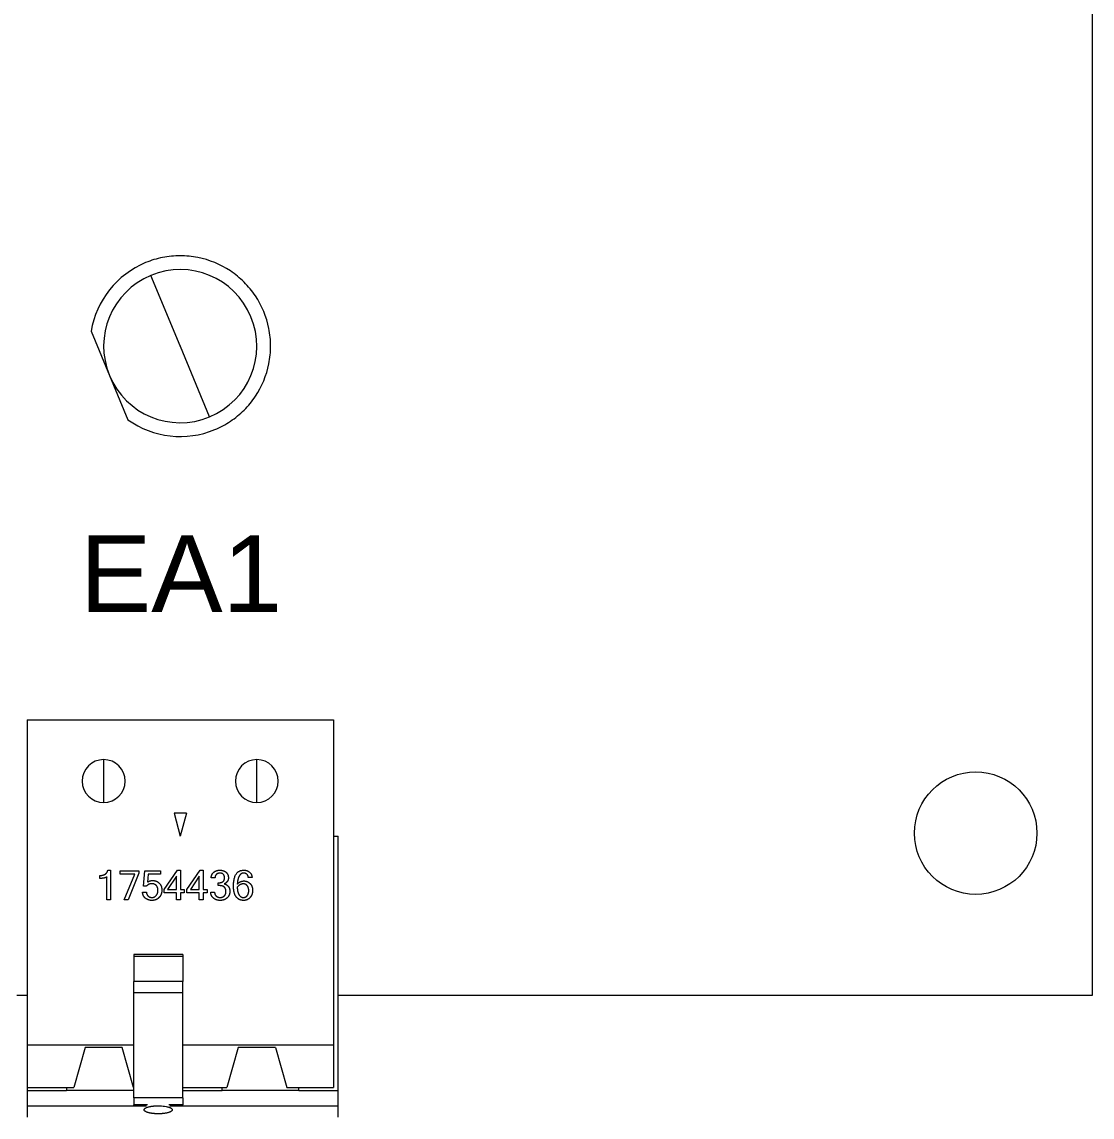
# Model space of a CAD drawing. Header units: millimetres. Extents: x -118 to 1430, y 370 to 641.
# Drawn here: x 1355.37 to 1390.32, y 463 to 498.75 of the extents above; entities that cross this region are included whole.
import ezdxf

# ---------------------------------------------------------------- set-up
doc = ezdxf.new("R2010")
doc.units = ezdxf.units.MM
doc.layers.add('TANGENT EDGES', color=7, linetype='Continuous', lineweight=0)
doc.layers.add('VISIBLE', color=7, linetype='Continuous', lineweight=0)
doc.styles.get("Standard").update_dxf_attribs({"font": 'arial.ttf'})

msp = doc.modelspace()

# ---------------------------------------------------------------- linework, layer by layer
at = {"layer": 'TANGENT EDGES'}
for p, q in [((1360.541, 488.177), (1359.587, 490.477)), ((1361.502, 485.858), (1360.548, 488.158)), ((1358.044, 474.67), (1358.044, 473.27)), ((1363.044, 473.27), (1363.044, 474.67)), ((1360.624, 468.246), (1359.024, 468.246)), ((1360.624, 467.425), (1359.024, 467.425)), ((1359.472, 463.402), (1359.024, 463.402)), ((1360.624, 463.402), (1360.177, 463.402))]:
    msp.add_line(p, q, dxfattribs=at)
for centre, radius, start, end in [((1360.544, 488.167), 0.01, 112.5227, 292.5227), ((1360.544, 488.167), 0.01, 292.5227, 112.5227), ((1358.044, 473.97), 0.7, 90, 270), ((1358.044, 473.97), 0.7, 270, 90), ((1363.044, 473.97), 0.7, 90, 270), ((1363.044, 473.97), 0.7, 270, 90)]:
    msp.add_arc(centre, radius, start, end, dxfattribs=at)
at = {"layer": 'VISIBLE'}
for p, q in [((1390.316, 553.57), (1390.316, 466.97)), ((1357.635, 488.656), (1358.235, 487.21)), ((1358.235, 487.21), (1358.835, 485.763)), ((1355.544, 475.97), (1355.544, 466.97)), ((1355.544, 475.97), (1365.544, 475.97)), ((1365.544, 475.97), (1365.544, 466.97)), ((1360.745, 472.92), (1360.344, 472.92)), ((1360.344, 472.92), (1360.544, 472.17)), ((1360.745, 472.92), (1360.544, 472.17)), ((1365.544, 472.17), (1365.704, 472.17)), ((1365.704, 463.87), (1365.704, 472.17)), ((1357.92, 470.791), (1357.92, 470.887)), ((1358.15, 470.09), (1358.15, 470.841)), ((1358.178, 471.06), (1358.272, 471.06)), ((1358.272, 471.06), (1358.272, 470.09)), ((1358.578, 470.931), (1358.578, 471.044)), ((1358.578, 471.044), (1359.196, 471.044)), ((1359.067, 470.931), (1358.578, 470.931)), ((1358.711, 470.09), (1359.067, 470.931)), ((1359.196, 470.958), (1358.849, 470.09)), ((1359.196, 471.044), (1359.196, 470.958)), ((1359.346, 470.54), (1359.387, 471.044)), ((1359.387, 471.044), (1359.898, 471.044)), ((1359.492, 470.931), (1359.471, 470.666)), ((1359.898, 470.931), (1359.492, 470.931)), ((1359.898, 471.044), (1359.898, 470.931)), ((1360.017, 470.426), (1360.452, 471.056)), ((1360.425, 470.863), (1360.132, 470.426)), ((1360.425, 470.426), (1360.425, 470.863)), ((1360.452, 471.056), (1360.548, 471.056)), ((1360.548, 471.056), (1360.548, 470.426)), ((1360.759, 470.426), (1361.194, 471.056)), ((1361.167, 470.863), (1360.874, 470.426)), ((1361.167, 470.426), (1361.167, 470.863)), ((1361.194, 471.056), (1361.29, 471.056)), ((1361.29, 471.056), (1361.29, 470.426)), ((1359.443, 470.54), (1359.346, 470.54)), ((1361.678, 470.812), (1361.552, 470.812)), ((1361.784, 470.555), (1361.784, 470.651)), ((1361.784, 470.651), (1361.811, 470.651)), ((1361.83, 470.555), (1361.784, 470.555)), ((1362.892, 470.823), (1362.766, 470.823)), ((1359.312, 470.34), (1359.439, 470.34)), ((1360.017, 470.318), (1360.017, 470.426)), ((1360.425, 470.318), (1360.017, 470.318)), ((1360.132, 470.426), (1360.425, 470.426)), ((1360.425, 470.09), (1360.425, 470.318)), ((1360.548, 470.426), (1360.677, 470.426)), ((1360.548, 470.318), (1360.548, 470.09)), ((1360.677, 470.318), (1360.548, 470.318)), ((1360.677, 470.426), (1360.677, 470.318)), ((1360.759, 470.318), (1360.759, 470.426)), ((1361.167, 470.318), (1360.759, 470.318)), ((1360.874, 470.426), (1361.167, 470.426)), ((1361.167, 470.09), (1361.167, 470.318)), ((1361.29, 470.426), (1361.419, 470.426)), ((1361.419, 470.318), (1361.29, 470.318)), ((1361.29, 470.318), (1361.29, 470.09)), ((1361.419, 470.426), (1361.419, 470.318)), ((1361.539, 470.342), (1361.666, 470.342)), ((1358.272, 470.09), (1358.15, 470.09)), ((1358.849, 470.09), (1358.711, 470.09)), ((1360.548, 470.09), (1360.425, 470.09)), ((1361.29, 470.09), (1361.167, 470.09)), ((1360.624, 468.31), (1359.024, 468.31)), ((1359.024, 468.31), (1359.024, 468.246)), ((1359.024, 468.246), (1359.024, 467.425)), ((1360.624, 468.31), (1360.624, 468.246)), ((1360.624, 468.246), (1360.624, 467.425)), ((1359.024, 467.055), (1359.024, 467.425)), ((1360.624, 467.055), (1360.624, 467.425)), ((1355.544, 466.97), (1355.204, 466.97)), ((1355.544, 466.97), (1355.544, 465.344)), ((1360.624, 467.055), (1359.024, 467.055)), ((1359.024, 463.627), (1359.024, 467.055)), ((1360.624, 463.627), (1360.624, 467.055)), ((1365.544, 466.97), (1365.544, 465.344)), ((1390.316, 466.97), (1365.704, 466.97)), ((1359.024, 465.344), (1355.544, 465.344)), ((1355.544, 465.344), (1355.544, 463.97)), ((1357.439, 465.27), (1357.069, 463.97)), ((1358.649, 465.27), (1357.439, 465.27)), ((1359.019, 463.97), (1358.649, 465.27)), ((1365.544, 465.344), (1360.624, 465.344)), ((1362.439, 465.27), (1362.069, 463.97)), ((1363.649, 465.27), (1362.439, 465.27)), ((1363.649, 465.27), (1364.019, 463.97)), ((1365.544, 465.344), (1365.544, 463.97)), ((1355.544, 463.97), (1357.069, 463.97)), ((1355.544, 463.97), (1355.544, 463.87)), ((1355.544, 463.87), (1355.544, 463.37)), ((1355.544, 463.87), (1356.829, 463.87)), ((1356.829, 463.97), (1356.829, 463.87)), ((1359.024, 463.87), (1356.829, 463.87)), ((1359.019, 463.97), (1359.024, 463.97)), ((1360.624, 463.97), (1362.069, 463.97)), ((1360.624, 463.87), (1361.909, 463.87)), ((1361.909, 463.87), (1361.909, 463.97)), ((1364.419, 463.87), (1361.909, 463.87)), ((1364.019, 463.97), (1365.544, 463.97)), ((1364.419, 463.87), (1364.419, 463.97)), ((1364.419, 463.87), (1365.704, 463.87)), ((1365.704, 463.37), (1365.704, 463.87)), ((1355.544, 463.37), (1359.443, 463.37)), ((1355.544, 463.37), (1355.544, 463)), ((1360.624, 463.627), (1359.024, 463.627)), ((1359.024, 463.627), (1359.024, 463.402)), ((1359.024, 463.37), (1359.024, 463.402)), ((1360.206, 463.37), (1365.704, 463.37)), ((1360.624, 463.627), (1360.624, 463.402)), ((1360.624, 463.37), (1360.624, 463.402)), ((1365.704, 463), (1365.704, 463.37))]:
    msp.add_line(p, q, dxfattribs=at)
msp.add_circle((1386.516, 472.27), 2, dxfattribs=at)
for radius, start, end in [(2.95, 112.5227, 170.4589), (2.95, 101.2727, 112.5227), (2.95, 90.0227, 101.2727), (2.95, 78.7727, 90.0227), (2.95, 56.2727, 78.7727), (2.5, 292.5227, 112.5227), (2.95, 45.0227, 56.2727), (2.5, 112.5227, 292.5227), (2.95, 33.7727, 45.0227), (2.95, 11.2727, 33.7727), (2.95, 0.0227, 11.2727), (2.95, 348.7727, 0.0227), (2.95, 326.2727, 348.7727), (2.95, 315.0227, 326.2727), (2.95, 303.7727, 315.0227), (2.95, 234.5865, 292.5227), (2.95, 292.5227, 303.7727)]:
    msp.add_arc((1360.544, 488.167), radius, start, end, dxfattribs=at)
for points in [[(1357.92, 470.887), (1358.145, 470.887), (1358.178, 471.06)], [(1358.15, 470.841), (1358.076, 470.791), (1357.92, 470.791)], [(1361.552, 470.812), (1361.565, 470.933), (1361.644, 470.997)], [(1361.644, 470.997), (1361.723, 471.06), (1361.838, 471.06)], [(1361.841, 470.964), (1361.695, 470.964), (1361.678, 470.812)], [(1361.838, 471.06), (1361.966, 471.06), (1362.041, 470.991)], [(1361.951, 470.926), (1361.912, 470.964), (1361.841, 470.964)], [(1361.99, 470.815), (1361.99, 470.887), (1361.951, 470.926)], [(1362.041, 470.991), (1362.117, 470.922), (1362.117, 470.812)], [(1362.283, 470.536), (1362.283, 471.06), (1362.62, 471.06)], [(1362.471, 470.871), (1362.416, 470.779), (1362.407, 470.605)], [(1362.613, 470.964), (1362.525, 470.964), (1362.471, 470.871)], [(1362.766, 470.823), (1362.749, 470.964), (1362.613, 470.964)], [(1362.62, 471.06), (1362.727, 471.06), (1362.801, 471)], [(1362.801, 471), (1362.876, 470.941), (1362.892, 470.823)], [(1359.616, 470.619), (1359.514, 470.619), (1359.443, 470.54)], [(1359.471, 470.666), (1359.541, 470.723), (1359.648, 470.723)], [(1359.761, 470.561), (1359.705, 470.619), (1359.616, 470.619)], [(1359.648, 470.723), (1359.767, 470.723), (1359.856, 470.639)], [(1359.817, 470.403), (1359.817, 470.503), (1359.761, 470.561)], [(1359.856, 470.639), (1359.944, 470.554), (1359.944, 470.414)], [(1361.811, 470.651), (1361.99, 470.651), (1361.99, 470.815)], [(1361.985, 470.507), (1361.932, 470.555), (1361.83, 470.555)], [(1362.084, 470.697), (1362.051, 470.642), (1361.983, 470.614)], [(1361.983, 470.614), (1362.071, 470.591), (1362.118, 470.525)], [(1362.038, 470.368), (1362.038, 470.458), (1361.985, 470.507)], [(1362.117, 470.812), (1362.117, 470.751), (1362.084, 470.697)], [(1362.118, 470.525), (1362.165, 470.459), (1362.165, 470.371)], [(1362.369, 470.193), (1362.283, 470.312), (1362.283, 470.536)], [(1362.603, 470.613), (1362.502, 470.613), (1362.406, 470.51)], [(1362.406, 470.51), (1362.408, 470.345), (1362.462, 470.258)], [(1362.407, 470.605), (1362.501, 470.708), (1362.623, 470.708)], [(1362.733, 470.551), (1362.684, 470.613), (1362.603, 470.613)], [(1362.623, 470.708), (1362.744, 470.708), (1362.826, 470.621)], [(1362.781, 470.392), (1362.781, 470.489), (1362.733, 470.551)], [(1362.826, 470.621), (1362.908, 470.534), (1362.908, 470.4)], [(1359.412, 470.14), (1359.326, 470.207), (1359.312, 470.34)], [(1359.619, 470.073), (1359.497, 470.073), (1359.412, 470.14)], [(1359.439, 470.34), (1359.449, 470.254), (1359.499, 470.212)], [(1359.499, 470.212), (1359.549, 470.17), (1359.619, 470.17)], [(1359.619, 470.17), (1359.707, 470.17), (1359.762, 470.237)], [(1359.855, 470.17), (1359.766, 470.073), (1359.619, 470.073)], [(1359.762, 470.237), (1359.817, 470.304), (1359.817, 470.403)], [(1359.944, 470.414), (1359.944, 470.267), (1359.855, 470.17)], [(1361.631, 470.147), (1361.546, 470.22), (1361.539, 470.342)], [(1361.85, 470.073), (1361.715, 470.073), (1361.631, 470.147)], [(1361.666, 470.342), (1361.666, 470.271), (1361.714, 470.22)], [(1361.714, 470.22), (1361.762, 470.17), (1361.85, 470.17)], [(1361.85, 470.17), (1361.936, 470.17), (1361.987, 470.225)], [(1362.075, 470.156), (1361.984, 470.073), (1361.85, 470.073)], [(1361.987, 470.225), (1362.038, 470.281), (1362.038, 470.368)], [(1362.165, 470.371), (1362.165, 470.239), (1362.075, 470.156)], [(1362.609, 470.073), (1362.455, 470.073), (1362.369, 470.193)], [(1362.462, 470.258), (1362.516, 470.17), (1362.607, 470.17)], [(1362.607, 470.17), (1362.686, 470.17), (1362.734, 470.233)], [(1362.826, 470.169), (1362.745, 470.073), (1362.609, 470.073)], [(1362.734, 470.233), (1362.781, 470.297), (1362.781, 470.392)], [(1362.908, 470.4), (1362.908, 470.264), (1362.826, 470.169)]]:
    msp.add_open_spline(points, degree=2, dxfattribs=at)
for points, knots in [([(1359.37, 463.256), (1359.371, 463.257), (1359.371, 463.258), (1359.372, 463.259), (1359.375, 463.264), (1359.378, 463.269), (1359.383, 463.274), (1359.388, 463.279), (1359.394, 463.284), (1359.401, 463.289), (1359.408, 463.293), (1359.416, 463.298), (1359.425, 463.303), (1359.433, 463.307), (1359.443, 463.312), (1359.454, 463.316), (1359.464, 463.32), (1359.476, 463.324), (1359.488, 463.328), (1359.5, 463.332), (1359.513, 463.335), (1359.527, 463.338), (1359.541, 463.342), (1359.555, 463.345), (1359.57, 463.348), (1359.578, 463.349), (1359.585, 463.351), (1359.593, 463.352), (1359.601, 463.353), (1359.608, 463.354), (1359.617, 463.356), (1359.633, 463.358), (1359.649, 463.36), (1359.666, 463.362), (1359.674, 463.363), (1359.683, 463.364), (1359.692, 463.364), (1359.7, 463.365), (1359.709, 463.366), (1359.718, 463.366), (1359.735, 463.368), (1359.753, 463.368), (1359.771, 463.369), (1359.789, 463.37), (1359.807, 463.37), (1359.824, 463.37)], [2.2105486, 2.2105486, 2.2105486, 2.2105486, 2.2216247, 2.2216247, 2.2216247, 2.2759317, 2.2759317, 2.2759317, 2.3299268, 2.3299268, 2.3299268, 2.3840773, 2.3840773, 2.3840773, 2.4384124, 2.4384124, 2.4384124, 2.4925399, 2.4925399, 2.4925399, 2.5464815, 2.5464815, 2.5464815, 2.6005234, 2.6005234, 2.6005234, 2.6274693, 2.6274693, 2.6274693, 2.6544262, 2.6544262, 2.6544262, 2.70843, 2.70843, 2.70843, 2.7353823, 2.7353823, 2.7353823, 2.7623324, 2.7623324, 2.7623324, 2.816373, 2.816373, 2.816373, 2.8702953, 2.8702953, 2.8702953, 2.8702953]), ([(1359.824, 463.37), (1359.842, 463.37), (1359.86, 463.37), (1359.878, 463.369), (1359.896, 463.368), (1359.914, 463.368), (1359.932, 463.366), (1359.967, 463.364), (1360, 463.36), (1360.033, 463.356), (1360.065, 463.351), (1360.095, 463.345), (1360.122, 463.338), (1360.136, 463.335), (1360.149, 463.332), (1360.161, 463.328), (1360.173, 463.324), (1360.185, 463.32), (1360.195, 463.316), (1360.206, 463.312), (1360.216, 463.307), (1360.224, 463.303), (1360.233, 463.298), (1360.241, 463.294), (1360.248, 463.289), (1360.255, 463.284), (1360.261, 463.279), (1360.266, 463.274), (1360.271, 463.269), (1360.274, 463.264), (1360.277, 463.259), (1360.278, 463.258), (1360.278, 463.257), (1360.279, 463.256)], [0, 0, 0, 0, 0.054, 0.054, 0.054, 0.1081119, 0.1081119, 0.1081119, 0.2160335, 0.2160335, 0.2160335, 0.3239429, 0.3239429, 0.3239429, 0.3778641, 0.3778641, 0.3778641, 0.4319972, 0.4319972, 0.4319972, 0.4862463, 0.4862463, 0.4862463, 0.5402406, 0.5402406, 0.5402406, 0.5943776, 0.5943776, 0.5943776, 0.6487161, 0.6487161, 0.6487161, 0.6597773, 0.6597773, 0.6597773, 0.6597773]), ([(1359.389, 463.198), (1359.384, 463.203), (1359.379, 463.208), (1359.375, 463.213), (1359.372, 463.218), (1359.369, 463.223), (1359.368, 463.228), (1359.365, 463.237), (1359.366, 463.247), (1359.37, 463.256)], [2.0048581, 2.0048581, 2.0048581, 2.0048581, 2.0591781, 2.0591781, 2.0591781, 2.1134097, 2.1134097, 2.1134097, 2.2105486, 2.2105486, 2.2105486, 2.2105486]), ([(1359.824, 463.107), (1359.813, 463.107), (1359.801, 463.107), (1359.789, 463.108), (1359.777, 463.108), (1359.765, 463.108), (1359.753, 463.109), (1359.741, 463.109), (1359.729, 463.11), (1359.718, 463.111), (1359.706, 463.112), (1359.695, 463.113), (1359.683, 463.114), (1359.672, 463.115), (1359.661, 463.116), (1359.65, 463.117), (1359.639, 463.119), (1359.628, 463.12), (1359.617, 463.122), (1359.606, 463.123), (1359.596, 463.125), (1359.586, 463.127), (1359.576, 463.128), (1359.566, 463.13), (1359.556, 463.132), (1359.546, 463.134), (1359.537, 463.136), (1359.528, 463.139), (1359.519, 463.141), (1359.51, 463.143), (1359.501, 463.146), (1359.493, 463.148), (1359.485, 463.15), (1359.477, 463.153), (1359.469, 463.156), (1359.462, 463.158), (1359.455, 463.161), (1359.448, 463.164), (1359.441, 463.167), (1359.435, 463.17), (1359.428, 463.173), (1359.422, 463.176), (1359.417, 463.179), (1359.411, 463.182), (1359.406, 463.185), (1359.402, 463.188), (1359.397, 463.191), (1359.393, 463.194), (1359.389, 463.198)], [1.4329539, 1.4329539, 1.4329539, 1.4329539, 1.4688088, 1.4688088, 1.4688088, 1.5047575, 1.5047575, 1.5047575, 1.5406875, 1.5406875, 1.5406875, 1.5764951, 1.5764951, 1.5764951, 1.6123262, 1.6123262, 1.6123262, 1.6481983, 1.6481983, 1.6481983, 1.6840015, 1.6840015, 1.6840015, 1.7198212, 1.7198212, 1.7198212, 1.7556962, 1.7556962, 1.7556962, 1.7915158, 1.7915158, 1.7915158, 1.827353, 1.827353, 1.827353, 1.8633412, 1.8633412, 1.8633412, 1.899371, 1.899371, 1.899371, 1.9353274, 1.9353274, 1.9353274, 1.9711343, 1.9711343, 1.9711343, 2.0070686, 2.0070686, 2.0070686, 2.0070686]), ([(1360.113, 463.137), (1360.103, 463.134), (1360.092, 463.132), (1360.081, 463.13), (1360.071, 463.128), (1360.06, 463.126), (1360.048, 463.124), (1360.037, 463.122), (1360.025, 463.121), (1360.013, 463.119), (1360.002, 463.117), (1359.99, 463.116), (1359.977, 463.115), (1359.965, 463.114), (1359.953, 463.113), (1359.94, 463.112), (1359.928, 463.111), (1359.915, 463.11), (1359.902, 463.109), (1359.889, 463.109), (1359.876, 463.108), (1359.863, 463.108), (1359.85, 463.107), (1359.837, 463.107), (1359.824, 463.107)], [1.1221288, 1.1221288, 1.1221288, 1.1221288, 1.1611473, 1.1611473, 1.1611473, 1.2000646, 1.2000646, 1.2000646, 1.2390162, 1.2390162, 1.2390162, 1.2780027, 1.2780027, 1.2780027, 1.316905, 1.316905, 1.316905, 1.3558904, 1.3558904, 1.3558904, 1.394915, 1.394915, 1.394915, 1.4338398, 1.4338398, 1.4338398, 1.4338398]), ([(1360.26, 463.198), (1360.256, 463.195), (1360.253, 463.192), (1360.248, 463.189), (1360.244, 463.186), (1360.24, 463.183), (1360.235, 463.18), (1360.23, 463.177), (1360.225, 463.175), (1360.219, 463.172), (1360.214, 463.169), (1360.208, 463.167), (1360.202, 463.164), (1360.195, 463.161), (1360.189, 463.159), (1360.182, 463.156), (1360.175, 463.154), (1360.168, 463.152), (1360.16, 463.149), (1360.146, 463.145), (1360.13, 463.14), (1360.113, 463.137)], [0.8611269, 0.8611269, 0.8611269, 0.8611269, 0.8938324, 0.8938324, 0.8938324, 0.9265792, 0.9265792, 0.9265792, 0.959467, 0.959467, 0.959467, 0.9924119, 0.9924119, 0.9924119, 1.0253249, 1.0253249, 1.0253249, 1.0581198, 1.0581198, 1.0581198, 1.1235306, 1.1235306, 1.1235306, 1.1235306]), ([(1360.279, 463.256), (1360.281, 463.252), (1360.282, 463.248), (1360.282, 463.243), (1360.283, 463.238), (1360.283, 463.233), (1360.281, 463.228), (1360.28, 463.223), (1360.277, 463.218), (1360.274, 463.213), (1360.27, 463.208), (1360.265, 463.202), (1360.26, 463.198)], [0.6597773, 0.6597773, 0.6597773, 0.6597773, 0.7028642, 0.7028642, 0.7028642, 0.7568669, 0.7568669, 0.7568669, 0.8111794, 0.8111794, 0.8111794, 0.8654371, 0.8654371, 0.8654371, 0.8654371])]:
    msp.add_open_spline(points, degree=3, knots=knots, dxfattribs=at)

# ---------------------------------------------------------------- texts
at = {"insert": (1360.569, 480.741), "char_height": 2.5, "attachment_point": 5}
msp.add_mtext_dynamic_manual_height_columns('EA1', width=26.81393, gutter_width=12.5, heights=[0], dxfattribs=at)

doc.saveas('drawing.dxf')
